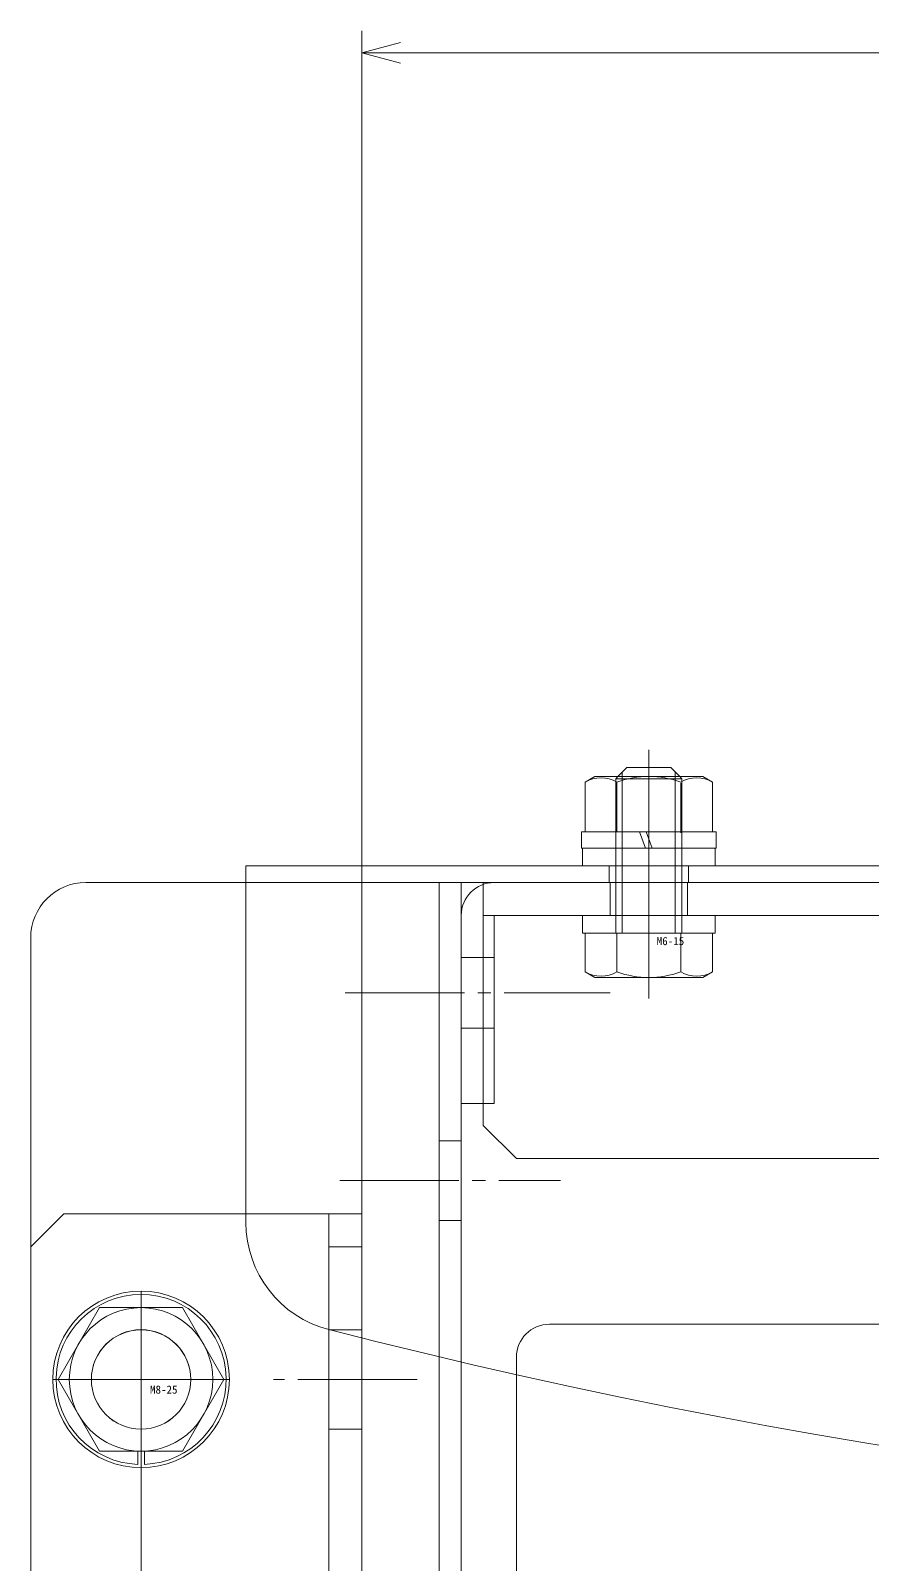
# Model space of a CAD drawing. Units: millimetres at full size. Extents: x -5218 to 5218, y -4308 to 3712.
# Drawn here: x -4485.7 to -4409.5, y 1767.8 to 1906.7 of the extents above; entities that cross this region are included whole.
import ezdxf
from ezdxf.enums import TextEntityAlignment as Align

# ---------------------------------------------------------------- set-up
doc = ezdxf.new("R2010")
doc.units = ezdxf.units.MM
doc.header["$LTSCALE"] = 1.2
doc.linetypes.add('CHAIN2', pattern=[12, 9, -1, 1, -1])
for name, color, linetype, lineweight in [('0-1_01_外形線', 134, 'Continuous', 9), ('0-2_03_かくれ線', 5, 'Continuous', 9), ('0-3_04_中心線', 4, 'CHAIN2', 9), ('0-4_02_細線', 6, 'Continuous', 9), ('0-7_0', 134, 'Continuous', 9), ('0-C_07_寸法線', 3, 'Continuous', 9)]:
    doc.layers.add(name, color=color, linetype=linetype, lineweight=lineweight)
doc.styles.add('ＭＳ ゴシック', font='')
doc.styles.get('ＭＳ ゴシック').set_extended_font_data('MS Gothic')

# ---------------------------------------------------------------- blocks, each defined once
blk = doc.blocks.new('_Open30')
at = {"layer": '0-C_07_寸法線'}
blk.add_line((0, 0), (-1, 0), dxfattribs=at)
blk.add_lwpolyline([(-1, 0.2679), (0, 0), (-1, -0.2679)], dxfattribs=at)

msp = doc.modelspace()

# ---------------------------------------------------------------- linework, layer by layer
at = {"layer": '0-1_01_外形線'}
for p, q in [((-4424.823, 1839.186), (-4434.623, 1839.186)), ((-4432.523, 1839.186), (-4431.723, 1839.986)), ((-4431.723, 1839.986), (-4427.723, 1839.986)), ((-4429.723, 1839.086), (-4429.723, 1834.086)), ((-4426.923, 1839.186), (-4427.723, 1839.986)), ((-4423.949, 1838.682), (-4424.823, 1839.186)), ((-4432.609, 1834.186), (-4432.609, 1838.682)), ((-4426.836, 1834.086), (-4426.836, 1838.582)), ((-4423.949, 1834.186), (-4423.949, 1838.682)), ((-4430.568, 1834.186), (-4435.823, 1834.186)), ((-4435.823, 1834.186), (-4435.823, 1832.686)), ((-4423.949, 1834.186), (-4435.496, 1834.186)), ((-4430.023, 1832.686), (-4430.568, 1834.186)), ((-4423.623, 1834.186), (-4429.968, 1834.186)), ((-4429.423, 1832.686), (-4429.968, 1834.186)), ((-4429.723, 1834.186), (-4429.723, 1832.686)), ((-4423.623, 1832.686), (-4423.623, 1834.186)), ((-4430.023, 1832.686), (-4435.823, 1832.686)), ((-4435.723, 1832.686), (-4423.723, 1832.686)), ((-4435.723, 1832.686), (-4435.723, 1831.086)), ((-4423.623, 1832.686), (-4429.423, 1832.686)), ((-4423.723, 1832.686), (-4423.723, 1831.086)), ((-4435.723, 1831.086), (-4423.723, 1831.086)), ((-4480.723, 1829.586), (-4466.223, 1829.586)), ((-4485.723, 1824.586), (-4485.723, 1796.586)), ((-4466.224, 1799.58), (-4482.723, 1799.58)), ((-4479.475, 1791.086), (-4483.228, 1784.586)), ((-4471.97, 1791.086), (-4479.475, 1791.086)), ((-4458.722, 1759.583), (-4458.723, 1789.081)), ((-4455.722, 1759.084), (-4455.723, 1788.337)), ((-4483.228, 1784.586), (-4479.475, 1778.086)), ((-4479.475, 1778.086), (-4471.97, 1778.086)), ((-4476.023, 1778.086), (-4476.023, 1776.892)), ((-4475.423, 1778.086), (-4475.423, 1776.892))]:
    msp.add_line(p, q, dxfattribs=at)
for points in [[(-4435.496, 1834.186), (-4435.496, 1838.682), (-4434.623, 1839.186)], [(-4485.72, 1721.732), (-4485.723, 1796.58), (-4482.723, 1799.58)], [(-4471.97, 1778.086), (-4468.217, 1784.586), (-4471.97, 1791.086)]]:
    msp.add_lwpolyline(points, dxfattribs=at)
for radius in [8, 6.5]:
    msp.add_circle((-4475.723, 1784.586), radius, dxfattribs=at)
for centre, radius, start, end in [((-4434.053, 1836.182), 2.887, 60.00001, 119.99999), ((-4429.723, 1830.672), 8.514, 70.18087, 109.81913), ((-4425.392, 1836.182), 2.887, 60.00001, 119.99999), ((-4480.723, 1824.586), 5, 90, 180), ((-4475.723, 1784.586), 7.7, 272.23287, 267.76713)]:
    msp.add_arc(centre, radius, start, end, dxfattribs=at)
at = {"layer": '0-2_03_かくれ線'}
for p, q in [((-4432.723, 1838.986), (-4432.523, 1839.186)), ((-4432.723, 1838.986), (-4426.723, 1838.986)), ((-4432.723, 1824.986), (-4432.723, 1838.986)), ((-4432.123, 1824.986), (-4432.123, 1839.186)), ((-4427.323, 1824.986), (-4427.323, 1839.186)), ((-4426.723, 1838.986), (-4426.923, 1839.186)), ((-4426.723, 1824.986), (-4426.723, 1838.986)), ((-4433.323, 1829.586), (-4433.323, 1831.086)), ((-4426.123, 1829.586), (-4426.123, 1831.086)), ((-4466.223, 1829.586), (-4166.223, 1829.586)), ((-4466.223, 1829.586), (-4166.223, 1829.586)), ((-4446.723, 1461.586), (-4446.723, 1829.586)), ((-4444.723, 1829.586), (-4444.723, 1807.586)), ((-4188.723, 1829.586), (-4443.723, 1829.586)), ((-4433.223, 1829.586), (-4433.223, 1826.586)), ((-4426.223, 1829.586), (-4426.223, 1826.586)), ((-4444.723, 1826.586), (-4187.723, 1826.586)), ((-4435.723, 1826.586), (-4423.723, 1826.586)), ((-4435.723, 1826.586), (-4435.723, 1824.986)), ((-4423.723, 1826.586), (-4423.723, 1824.986)), ((-4435.723, 1824.986), (-4423.723, 1824.986)), ((-4435.496, 1824.986), (-4435.496, 1821.49)), ((-4435.496, 1824.986), (-4423.949, 1824.986)), ((-4432.609, 1824.986), (-4432.609, 1821.49)), ((-4426.836, 1824.986), (-4426.836, 1821.49)), ((-4423.949, 1824.986), (-4423.949, 1821.49)), ((-4446.723, 1822.786), (-4443.723, 1822.786)), ((-4435.496, 1821.49), (-4434.623, 1820.986)), ((-4434.623, 1820.986), (-4424.823, 1820.986)), ((-4423.949, 1821.49), (-4424.823, 1820.986)), ((-4446.723, 1816.386), (-4443.723, 1816.386)), ((-4444.723, 1807.586), (-4441.723, 1804.586)), ((-4448.723, 1806.186), (-4446.723, 1806.186)), ((-4441.723, 1804.586), (-4190.723, 1804.586)), ((-4458.723, 1789.081), (-4458.723, 1799.581)), ((-4448.723, 1798.986), (-4446.723, 1798.986)), ((-4485.722, 1796.587), (-4485.724, 1517.588)), ((-4455.723, 1796.581), (-4458.723, 1796.581)), ((-4475.723, 1792.086), (-4475.723, 1777.086)), ((-4455.723, 1789.081), (-4458.723, 1789.081)), ((-4193.723, 1789.586), (-4438.723, 1789.586)), ((-4441.723, 1786.586), (-4441.723, 1652.586)), ((-4455.723, 1780.081), (-4458.723, 1780.081))]:
    msp.add_line(p, q, dxfattribs=at)
for points in [[(-4446.722, 1786.158), (-4446.722, 1829.589), (-4455.722, 1829.586), (-4455.722, 1788.342)], [(-4444.723, 1829.586), (-4187.723, 1829.586), (-4187.723, 1807.586)], [(-4446.723, 1826.586), (-4446.723, 1809.586), (-4443.723, 1809.586), (-4443.723, 1826.586), (-4188.723, 1826.586), (-4188.723, 1809.586), (-4185.723, 1809.586)], [(-4455.723, 1788.337), (-4455.723, 1799.581), (-4466.224, 1799.58)]]:
    msp.add_lwpolyline(points, dxfattribs=at)
msp.add_lwpolyline([(-4183.723, 1829.586), (-4448.723, 1829.586), (-4448.723, 1461.586), (-4183.723, 1461.586)], close=True, dxfattribs=at)
for centre in [(-4475.723, 1784.586), (-4475.723, 1784.58)]:
    msp.add_circle(centre, 4.5, dxfattribs=at)
for centre, radius, start, end in [((-4443.723, 1826.586), 3, 90, 180), ((-4434.053, 1823.99), 2.887, 240.00001, 299.99999), ((-4429.723, 1829.5), 8.514, 250.18087, 289.81913), ((-4425.392, 1823.99), 2.887, 240.00001, 299.99999), ((-4438.723, 1786.586), 3, 90, 180)]:
    msp.add_arc(centre, radius, start, end, dxfattribs=at)
at = {"layer": '0-3_04_中心線'}
for p, q in [((-4429.723, 1819.086), (-4429.723, 1841.586)), ((-4429.723, 1839.986), (-4429.723, 1820.986)), ((-4429.723, 1821.586), (-4429.723, 1834.586)), ((-4457.223, 1819.586), (-4433.223, 1819.586)), ((-4457.723, 1802.586), (-4437.723, 1802.586)), ((-4475.723, 1792.586), (-4475.723, 1776.586)), ((-4475.723, 1792.086), (-4475.723, 1702.086)), ((-4475.723, 1792.08), (-4475.72, 1702.08)), ((-4475.723, 1778.986), (-4475.723, 1790.186)), ((-4467.723, 1784.586), (-4483.723, 1784.586)), ((-4483.223, 1784.586), (-4468.223, 1784.586)), ((-4468.223, 1784.58), (-4483.223, 1784.58)), ((-4450.723, 1784.581), (-4463.723, 1784.581))]:
    msp.add_line(p, q, dxfattribs=at)
at = {"layer": '0-4_02_細線'}
for p, q in [((-4432.123, 1839.586), (-4432.123, 1839.186)), ((-4427.323, 1839.586), (-4427.323, 1839.186))]:
    msp.add_line(p, q, dxfattribs=at)
at = {"layer": '0-7_0'}
for p, q in [((-4455.722, 1788.342), (-4455.722, 1621.589)), ((-4446.722, 1621.589), (-4446.722, 1786.158))]:
    msp.add_line(p, q, dxfattribs=at)
msp.add_lwpolyline([(-4166.223, 1831.086), (-4466.223, 1831.086), (-4466.223, 1798.787)], dxfattribs=at)
for centre, radius, start, end in [((-4456.223, 1798.787), 10, 180, 255.58823), ((-4316.223, 2343.586), 572.499, 255.58823, 284.41177)]:
    msp.add_arc(centre, radius, start, end, dxfattribs=at)
at = {"layer": '0-C_07_寸法線'}
for p, q in [((-4455.722, 1829.586), (-4455.722, 1906.728)), ((-4452.222, 1904.728), (-4180.223, 1904.728))]:
    msp.add_line(p, q, dxfattribs=at)

# ---------------------------------------------------------------- block references
at = {"layer": '0-C_07_寸法線', "xscale": 3.5, "yscale": 3.5, "rotation": 180}
msp.add_blockref('_Open30', (-4455.722, 1904.728), dxfattribs=at)

# ---------------------------------------------------------------- texts
at = {"layer": '0-2_03_かくれ線', "style": 'ＭＳ ゴシック'}
for s, p in [('M6-15', (-4429.007, 1823.695)), ('M8-25', (-4474.912, 1783.077))]:
    msp.add_text(s, height=0.7331, dxfattribs=at).set_placement(p, align=Align.BOTTOM_LEFT)

doc.saveas('drawing.dxf')
